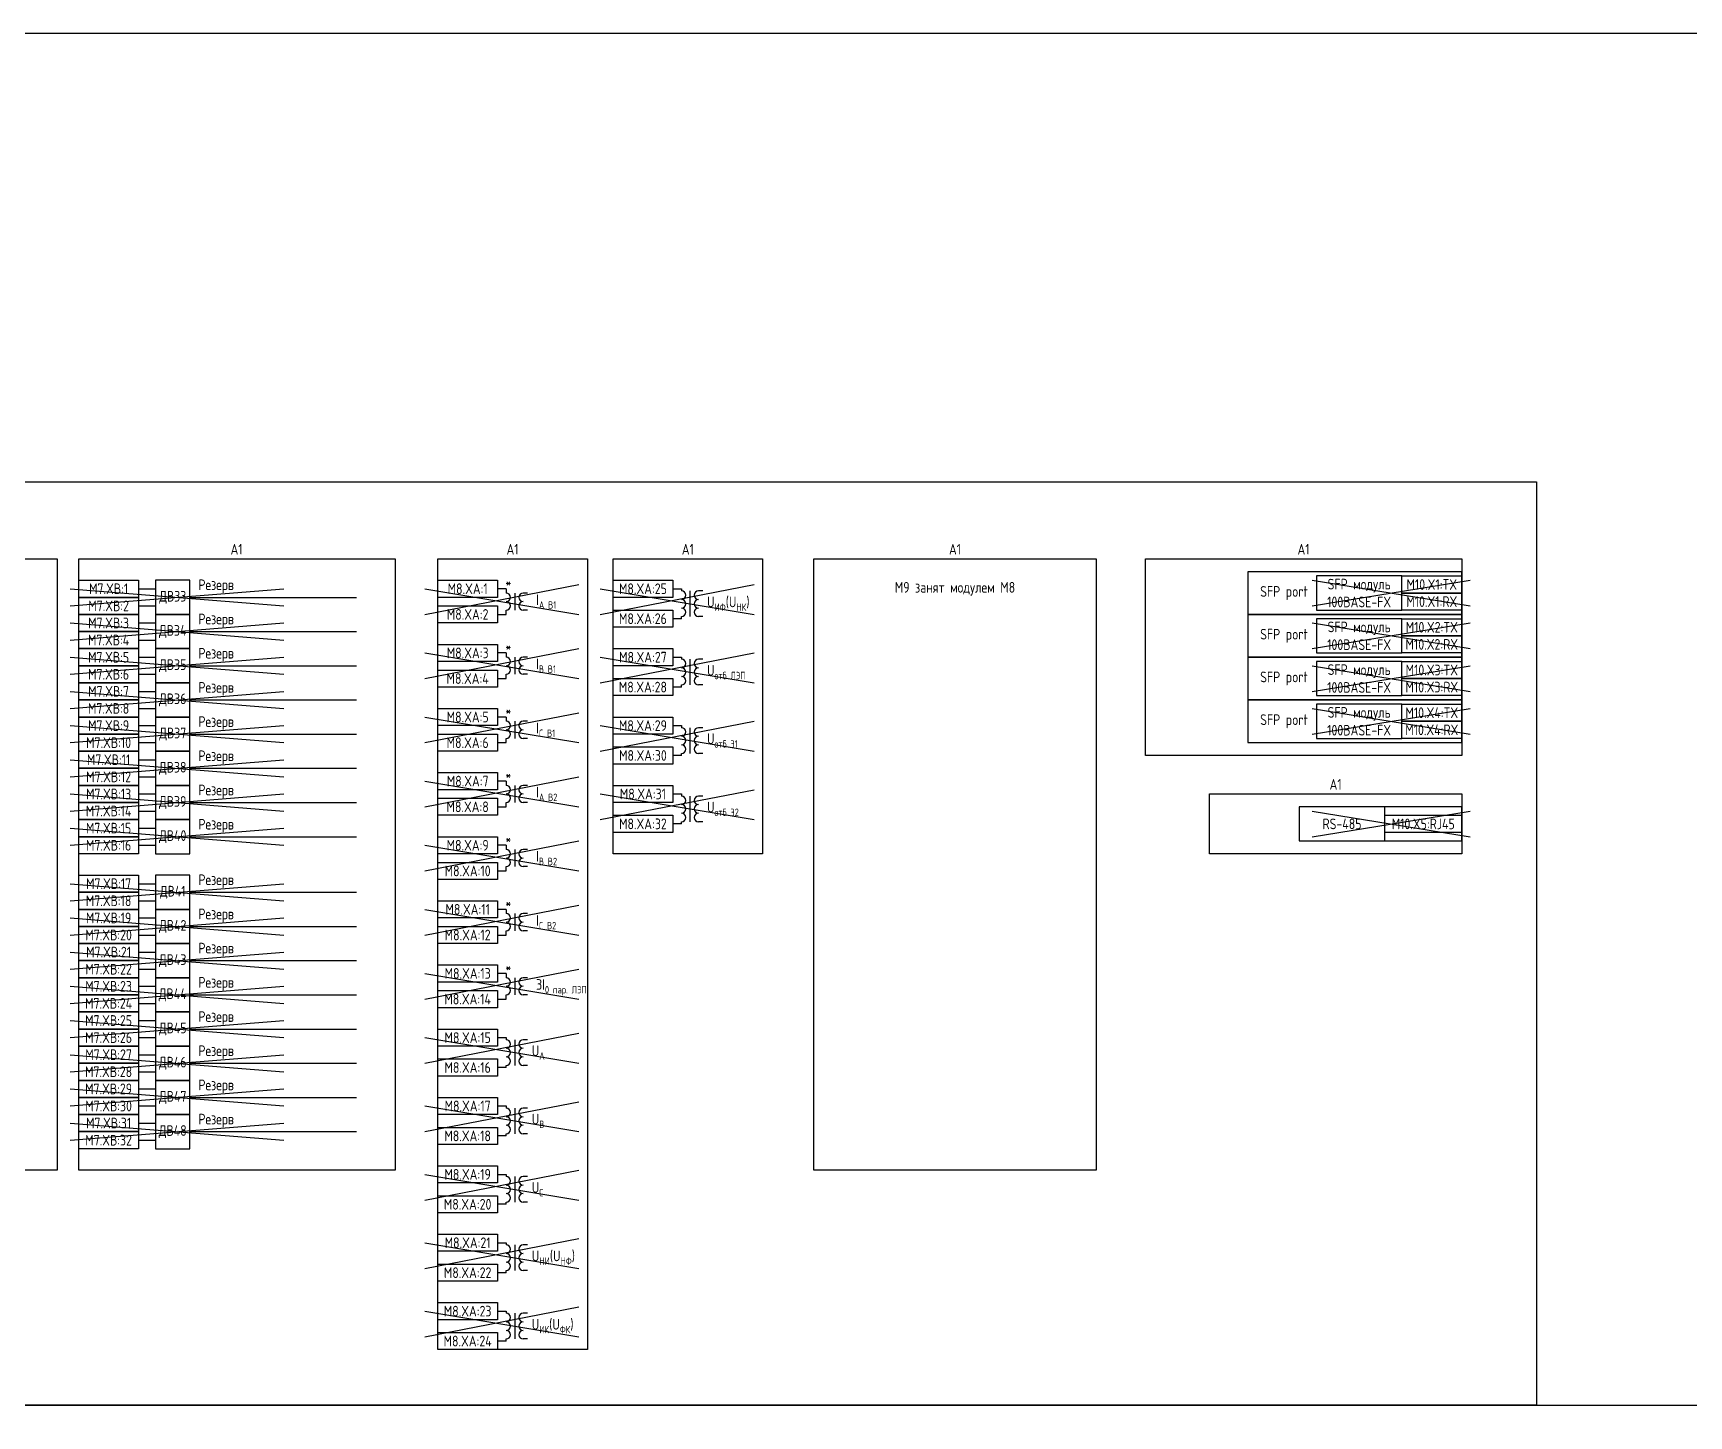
# Model space of a CAD drawing. Header units: millimetres. Extents: x -936 to 3453, y -90 to 618.
# Drawn here: x 449.3 to 836.7, y 294.5 to 618 of the extents above; entities that cross this region are included whole.
import ezdxf

# ---------------------------------------------------------------- set-up
doc = ezdxf.new("R2010")
doc.units = ezdxf.units.MM
doc.styles.add('Gost_type_A', font='GOST_A.TTF')

# ---------------------------------------------------------------- blocks, each defined once
blk = doc.blocks.new('Формат_А3')
blk.add_lwpolyline([(-420, 297), (0, 297), (0, 0), (-420, 0)], close=True)

msp = doc.modelspace()

# ---------------------------------------------------------------- linework, layer by layer
at = {"color": 6}
for p, q in [((541, 482), (577, 489)), ((748.53, 490), (785.53, 484)), ((748.53, 484), (785.53, 490)), ((541, 488), (577, 482)), ((748.53, 480), (785.53, 474)), ((748.53, 474), (785.53, 480)), ((541, 467), (577, 474)), ((541, 473), (577, 467)), ((582, 466), (618, 473)), ((582, 472), (618, 466)), ((748.53, 470), (785.53, 464)), ((748.53, 464), (785.53, 470)), ((541, 452), (577, 459)), ((541, 458), (577, 452)), ((748.53, 460), (785.53, 454)), ((748.53, 454), (785.53, 460)), ((748.53, 436), (785.53, 430)), ((748.53, 430), (785.53, 436)), ((541, 377), (577, 384)), ((541, 383), (577, 377)), ((541, 361), (577, 368)), ((541, 367), (577, 361)), ((541, 345), (577, 352)), ((541, 351), (577, 345))]:
    msp.add_line(p, q, dxfattribs=at)
at = {"color": 114, "true_color": 0x139b48}
for p, q in [((582, 482), (618, 489)), ((458, 488), (508, 484)), ((458, 484), (508, 488)), ((582, 488), (618, 482)), ((458, 480), (508, 476)), ((458, 476), (508, 480)), ((458, 472), (508, 468)), ((458, 468), (508, 472)), ((458, 464), (508, 460)), ((458, 460), (508, 464)), ((458, 456), (508, 452)), ((458, 452), (508, 456)), ((582, 450), (618, 457)), ((582, 456), (618, 450)), ((458, 448), (508, 444)), ((458, 444), (508, 448)), ((541, 437), (577, 444)), ((541, 443), (577, 437)), ((458, 440), (508, 436)), ((458, 436), (508, 440)), ((582, 434), (618, 441)), ((582, 440), (618, 434)), ((458, 432), (508, 428)), ((458, 428), (508, 432)), ((541, 422), (577, 429)), ((541, 428), (577, 422)), ((458, 419), (508, 415)), ((458, 415), (508, 419)), ((458, 411), (508, 407)), ((458, 407), (508, 411)), ((541, 407), (577, 414)), ((541, 413), (577, 407)), ((458, 403), (508, 399)), ((458, 399), (508, 403)), ((541, 392), (577, 399)), ((541, 398), (577, 392)), ((458, 395), (508, 391)), ((458, 391), (508, 395)), ((458, 387), (508, 383)), ((458, 383), (508, 387)), ((458, 379), (508, 375)), ((458, 375), (508, 379)), ((458, 371), (508, 367)), ((458, 367), (508, 371)), ((458, 363), (508, 359)), ((458, 359), (508, 363)), ((541, 329), (577, 336)), ((541, 335), (577, 329)), ((541, 313), (577, 320)), ((541, 319), (577, 313))]:
    msp.add_line(p, q, dxfattribs=at)
for p, q in [((474, 488), (478, 488)), ((486, 486), (525, 486)), ((560, 488), (558, 488)), ((474, 484), (478, 484)), ((558, 482), (560, 482)), ((474, 480), (478, 480)), ((486, 478), (525, 478)), ((474, 476), (478, 476)), ((560, 473), (558, 473)), ((474, 472), (478, 472)), ((486, 470), (525, 470)), ((474, 468), (478, 468)), ((558, 467), (560, 467)), ((474, 464), (478, 464)), ((486, 462), (525, 462)), ((474, 460), (478, 460)), ((560, 458), (558, 458)), ((474, 456), (478, 456)), ((486, 454), (525, 454)), ((474, 452), (478, 452)), ((558, 452), (560, 452)), ((474, 448), (478, 448)), ((486, 446), (525, 446)), ((474, 444), (478, 444)), ((560, 443), (558, 443)), ((474, 440), (478, 440)), ((486, 438), (525, 438)), ((474, 436), (478, 436)), ((558, 437), (560, 437)), ((474, 432), (478, 432)), ((486, 430), (525, 430)), ((474, 428), (478, 428)), ((560, 428), (558, 428)), ((474, 419), (478, 419)), ((558, 422), (560, 422)), ((474, 415), (478, 415)), ((486, 417), (525, 417)), ((474, 411), (478, 411)), ((560, 413), (558, 413)), ((474, 407), (478, 407)), ((486, 409), (525, 409)), ((558, 407), (560, 407)), ((474, 403), (478, 403)), ((474, 399), (478, 399)), ((486, 401), (525, 401)), ((560, 398), (558, 398)), ((474, 395), (478, 395)), ((486, 393), (525, 393)), ((558, 392), (560, 392)), ((474, 391), (478, 391)), ((474, 387), (478, 387)), ((486, 385), (525, 385)), ((474, 383), (478, 383)), ((474, 379), (478, 379)), ((486, 377), (525, 377)), ((474, 375), (478, 375)), ((474, 371), (478, 371)), ((486, 369), (525, 369)), ((474, 367), (478, 367)), ((474, 363), (478, 363)), ((486, 361), (525, 361)), ((474, 359), (478, 359))]:
    msp.add_line(p, q)
at = {"ltscale": 4}
for p, q in [((560, 488), (560, 487)), ((560, 487.5), (560, 487)), ((562, 487), (562, 483)), ((562, 487), (562, 483)), ((565, 487), (564, 487)), ((565, 487), (564, 487)), ((599, 488), (601, 488)), ((601, 488), (601, 487.5)), ((601, 488), (601, 487.5)), ((603, 487.5), (603, 483.5)), ((603, 485.5), (603, 481.5)), ((606, 487.5), (605, 487.5)), ((560, 482), (560, 483)), ((565, 483), (564, 483)), ((565, 483), (564, 483)), ((601, 481), (599, 481)), ((601, 481), (601, 481.5)), ((606, 481.5), (605, 481.5)), ((560, 473), (560, 472)), ((560, 472.5), (560, 472)), ((562, 472), (562, 468)), ((562, 472), (562, 468)), ((565, 472), (564, 472)), ((565, 472), (564, 472)), ((599, 472), (601, 472)), ((601, 472), (601, 471.5)), ((601, 472), (601, 471.5)), ((603, 471.5), (603, 467.5)), ((603, 469.5), (603, 465.5)), ((606, 471.5), (605, 471.5)), ((560, 467), (560, 468)), ((565, 468), (564, 468)), ((565, 468), (564, 468)), ((601, 465), (599, 465)), ((601, 465), (601, 465.5)), ((606, 465.5), (605, 465.5)), ((560, 458), (560, 457)), ((560, 457.5), (560, 457)), ((562, 457), (562, 453)), ((562, 457), (562, 453)), ((565, 457), (564, 457)), ((565, 457), (564, 457)), ((599, 456), (601, 456)), ((601, 456), (601, 455.5)), ((601, 456), (601, 455.5)), ((603, 455.5), (603, 451.5)), ((603, 453.5), (603, 449.5)), ((606, 455.5), (605, 455.5)), ((560, 452), (560, 453)), ((565, 453), (564, 453)), ((565, 453), (564, 453)), ((601, 449), (601, 449.5)), ((606, 449.5), (605, 449.5)), ((601, 449), (599, 449)), ((560, 443), (560, 442)), ((560, 442.5), (560, 442)), ((562, 442), (562, 438)), ((562, 442), (562, 438)), ((565, 442), (564, 442)), ((565, 442), (564, 442)), ((560, 437), (560, 438)), ((565, 438), (564, 438)), ((565, 438), (564, 438)), ((599, 440), (601, 440)), ((601, 440), (601, 439.5)), ((601, 440), (601, 439.5)), ((603, 439.5), (603, 435.5)), ((606, 439.5), (605, 439.5)), ((603, 437.5), (603, 433.5)), ((601, 433), (599, 433)), ((601, 433), (601, 433.5)), ((606, 433.5), (605, 433.5)), ((560, 428), (560, 427)), ((560, 427.5), (560, 427)), ((562, 427), (562, 423)), ((562, 427), (562, 423)), ((565, 427), (564, 427)), ((565, 427), (564, 427)), ((560, 422), (560, 423)), ((565, 423), (564, 423)), ((565, 423), (564, 423)), ((560, 413), (560, 412)), ((560, 412.5), (560, 412)), ((562, 412), (562, 408)), ((562, 412), (562, 408)), ((565, 412), (564, 412)), ((565, 412), (564, 412)), ((560, 407), (560, 408)), ((565, 408), (564, 408)), ((565, 408), (564, 408)), ((560, 398), (560, 397)), ((560, 397.5), (560, 397)), ((562, 397), (562, 393)), ((562, 397), (562, 393)), ((565, 397), (564, 397)), ((565, 397), (564, 397)), ((560, 392), (560, 393)), ((565, 393), (564, 393)), ((565, 393), (564, 393)), ((558, 383), (560, 383)), ((560, 383), (560, 382.5)), ((560, 383), (560, 382.5)), ((562, 382.5), (562, 378.5)), ((562, 380.5), (562, 376.5)), ((565, 382.5), (564, 382.5)), ((560, 376), (558, 376)), ((560, 376), (560, 376.5)), ((565, 376.5), (564, 376.5)), ((558, 367), (560, 367)), ((560, 367), (560, 366.5)), ((560, 367), (560, 366.5)), ((562, 366.5), (562, 362.5)), ((562, 364.5), (562, 360.5)), ((565, 366.5), (564, 366.5)), ((560, 360), (560, 360.5)), ((565, 360.5), (564, 360.5)), ((560, 360), (558, 360)), ((558, 351), (560, 351)), ((560, 351), (560, 350.5)), ((560, 351), (560, 350.5)), ((562, 350.5), (562, 346.5)), ((565, 350.5), (564, 350.5)), ((562, 348.5), (562, 344.5)), ((560, 344), (558, 344)), ((560, 344), (560, 344.5)), ((565, 344.5), (564, 344.5)), ((558, 335), (560, 335)), ((560, 335), (560, 334.5)), ((560, 335), (560, 334.5)), ((562, 334.5), (562, 330.5)), ((565, 334.5), (564, 334.5)), ((562, 332.5), (562, 328.5)), ((560, 328), (558, 328)), ((560, 328), (560, 328.5)), ((565, 328.5), (564, 328.5)), ((558, 319), (560, 319)), ((560, 319), (560, 318.5)), ((560, 319), (560, 318.5)), ((562, 318.5), (562, 314.5)), ((565, 318.5), (564, 318.5)), ((562, 316.5), (562, 312.5)), ((560, 312), (558, 312)), ((560, 312), (560, 312.5)), ((565, 312.5), (564, 312.5))]:
    msp.add_line(p, q, dxfattribs=at)
for points in [[(-936, 618), (3453, 618), (3453, -90), (-936, -90)], [(0, 513), (801, 513), (801, 297), (0, 297)], [(381, 495), (455, 495), (455, 352), (381, 352)], [(460, 495), (534, 495), (534, 352), (460, 352)], [(544, 495), (579, 495), (579, 310), (544, 310)], [(585, 495), (620, 495), (620, 426), (585, 426)], [(632, 495), (698, 495), (698, 352), (632, 352)], [(709.53, 495), (783.53, 495), (783.53, 449), (709.53, 449)], [(783.53, 492), (733.53, 492), (733.53, 482), (783.53, 482)], [(460, 490), (474, 490), (474, 486), (460, 486)], [(544, 490), (558, 490), (558, 486), (544, 486)], [(585, 490), (599, 490), (599, 486), (585, 486)], [(769.53, 491), (783.53, 491), (783.53, 487), (769.53, 487)], [(460, 486), (474, 486), (474, 482), (460, 482)], [(769.53, 487), (783.53, 487), (783.53, 483), (769.53, 483)], [(460, 482), (474, 482), (474, 478), (460, 478)], [(544, 484), (558, 484), (558, 480), (544, 480)], [(585, 483), (599, 483), (599, 479), (585, 479)], [(783.53, 482), (733.53, 482), (733.53, 472), (783.53, 472)], [(769.53, 481), (783.53, 481), (783.53, 477), (769.53, 477)], [(460, 478), (474, 478), (474, 474), (460, 474)], [(769.53, 477), (783.53, 477), (783.53, 473), (769.53, 473)], [(460, 474), (474, 474), (474, 470), (460, 470)], [(544, 475), (558, 475), (558, 471), (544, 471)], [(585, 474), (599, 474), (599, 470), (585, 470)], [(460, 470), (474, 470), (474, 466), (460, 466)], [(544, 469), (558, 469), (558, 465), (544, 465)], [(783.53, 472), (733.53, 472), (733.53, 462), (783.53, 462)], [(769.53, 471), (783.53, 471), (783.53, 467), (769.53, 467)], [(460, 466), (474, 466), (474, 462), (460, 462)], [(585, 467), (599, 467), (599, 463), (585, 463)], [(769.53, 467), (783.53, 467), (783.53, 463), (769.53, 463)], [(460, 462), (474, 462), (474, 458), (460, 458)], [(783.53, 462), (733.53, 462), (733.53, 452), (783.53, 452)], [(769.53, 461), (783.53, 461), (783.53, 457), (769.53, 457)], [(460, 458), (474, 458), (474, 454), (460, 454)], [(544, 460), (558, 460), (558, 456), (544, 456)], [(585, 458), (599, 458), (599, 454), (585, 454)], [(460, 454), (474, 454), (474, 450), (460, 450)], [(544, 454), (558, 454), (558, 450), (544, 450)], [(769.53, 457), (783.53, 457), (783.53, 453), (769.53, 453)], [(460, 450), (474, 450), (474, 446), (460, 446)], [(585, 451), (599, 451), (599, 447), (585, 447)], [(460, 446), (474, 446), (474, 442), (460, 442)], [(460, 442), (474, 442), (474, 438), (460, 438)], [(544, 445), (558, 445), (558, 441), (544, 441)], [(585, 442), (599, 442), (599, 438), (585, 438)], [(460, 438), (474, 438), (474, 434), (460, 434)], [(544, 439), (558, 439), (558, 435), (544, 435)], [(724.53, 440), (783.53, 440), (783.53, 426), (724.53, 426)], [(460, 434), (474, 434), (474, 430), (460, 430)], [(585, 435), (599, 435), (599, 431), (585, 431)], [(765.53, 435), (783.53, 435), (783.53, 431), (765.53, 431)], [(460, 430), (474, 430), (474, 426), (460, 426)], [(544, 430), (558, 430), (558, 426), (544, 426)], [(544, 424), (558, 424), (558, 420), (544, 420)], [(460, 421), (474, 421), (474, 417), (460, 417)], [(460, 417), (474, 417), (474, 413), (460, 413)], [(544, 415), (558, 415), (558, 411), (544, 411)], [(460, 413), (474, 413), (474, 409), (460, 409)], [(460, 409), (474, 409), (474, 405), (460, 405)], [(544, 409), (558, 409), (558, 405), (544, 405)], [(460, 405), (474, 405), (474, 401), (460, 401)], [(460, 401), (474, 401), (474, 397), (460, 397)], [(544, 400), (558, 400), (558, 396), (544, 396)], [(460, 397), (474, 397), (474, 393), (460, 393)], [(460, 393), (474, 393), (474, 389), (460, 389)], [(544, 394), (558, 394), (558, 390), (544, 390)], [(460, 389), (474, 389), (474, 385), (460, 385)], [(460, 385), (474, 385), (474, 381), (460, 381)], [(544, 385), (558, 385), (558, 381), (544, 381)], [(460, 381), (474, 381), (474, 377), (460, 377)], [(460, 377), (474, 377), (474, 373), (460, 373)], [(544, 378), (558, 378), (558, 374), (544, 374)], [(460, 373), (474, 373), (474, 369), (460, 369)], [(460, 369), (474, 369), (474, 365), (460, 365)], [(544, 369), (558, 369), (558, 365), (544, 365)], [(460, 365), (474, 365), (474, 361), (460, 361)], [(460, 361), (474, 361), (474, 357), (460, 357)], [(544, 362), (558, 362), (558, 358), (544, 358)], [(544, 353), (558, 353), (558, 349), (544, 349)], [(544, 346), (558, 346), (558, 342), (544, 342)], [(544, 337), (558, 337), (558, 333), (544, 333)], [(544, 330), (558, 330), (558, 326), (544, 326)], [(544, 321), (558, 321), (558, 317), (544, 317)], [(544, 314), (558, 314), (558, 310), (544, 310)]]:
    msp.add_lwpolyline(points, close=True)
for points in [[(478, 482), (486, 482), (486, 490), (478, 490)], [(749.53, 483), (769.53, 483), (769.53, 491), (749.53, 491)], [(478, 474), (486, 474), (486, 482), (478, 482)], [(749.53, 473), (769.53, 473), (769.53, 481), (749.53, 481)], [(478, 466), (486, 466), (486, 474), (478, 474)], [(749.53, 463), (769.53, 463), (769.53, 471), (749.53, 471)], [(478, 458), (486, 458), (486, 466), (478, 466)], [(749.53, 453), (769.53, 453), (769.53, 461), (749.53, 461)], [(478, 450), (486, 450), (486, 458), (478, 458)], [(478, 442), (486, 442), (486, 450), (478, 450)], [(478, 434), (486, 434), (486, 442), (478, 442)], [(478, 426), (486, 426), (486, 434), (478, 434)], [(745.53, 429), (783.53, 429), (783.53, 437), (745.53, 437)], [(745.53, 429), (765.53, 429), (765.53, 437), (745.53, 437)], [(478, 413), (486, 413), (486, 421), (478, 421)], [(478, 405), (486, 405), (486, 413), (478, 413)], [(478, 397), (486, 397), (486, 405), (478, 405)], [(478, 389), (486, 389), (486, 397), (478, 397)], [(478, 381), (486, 381), (486, 389), (478, 389)], [(478, 373), (486, 373), (486, 381), (478, 381)], [(478, 365), (486, 365), (486, 373), (478, 373)], [(478, 357), (486, 357), (486, 365), (478, 365)]]:
    msp.add_lwpolyline(points, close=True, dxfattribs=at)
for centre, start, end in [((560, 486), 270, 90), ((560, 486), 270, 90), ((560, 484), 270, 90), ((560, 484), 270, 90), ((564, 486), 90, 270), ((564, 486), 90, 270), ((564, 484), 90, 270), ((564, 484), 90, 270), ((601, 486.5), 270, 90), ((601, 484.5), 270, 90), ((605, 486.5), 90, 270), ((605, 486.5), 90, 270), ((605, 484.5), 90, 270), ((605, 484.5), 90, 270), ((601, 482.5), 270, 90), ((605, 482.5), 90, 270), ((560, 471), 270, 90), ((560, 471), 270, 90), ((560, 469), 270, 90), ((560, 469), 270, 90), ((564, 471), 90, 270), ((564, 471), 90, 270), ((564, 469), 90, 270), ((564, 469), 90, 270), ((601, 470.5), 270, 90), ((601, 468.5), 270, 90), ((605, 470.5), 90, 270), ((605, 470.5), 90, 270), ((605, 468.5), 90, 270), ((605, 468.5), 90, 270), ((601, 466.5), 270, 90), ((605, 466.5), 90, 270), ((560, 456), 270, 90), ((560, 456), 270, 90), ((560, 454), 270, 90), ((560, 454), 270, 90), ((564, 456), 90, 270), ((564, 456), 90, 270), ((564, 454), 90, 270), ((564, 454), 90, 270), ((601, 454.5), 270, 90), ((601, 452.5), 270, 90), ((605, 454.5), 90, 270), ((605, 454.5), 90, 270), ((605, 452.5), 90, 270), ((605, 452.5), 90, 270), ((601, 450.5), 270, 90), ((605, 450.5), 90, 270), ((560, 441), 270, 90), ((560, 441), 270, 90), ((564, 441), 90, 270), ((564, 441), 90, 270), ((560, 439), 270, 90), ((560, 439), 270, 90), ((564, 439), 90, 270), ((564, 439), 90, 270), ((601, 438.5), 270, 90), ((605, 438.5), 90, 270), ((605, 438.5), 90, 270), ((601, 436.5), 270, 90), ((601, 434.5), 270, 90), ((605, 436.5), 90, 270), ((605, 436.5), 90, 270), ((605, 434.5), 90, 270), ((560, 426), 270, 90), ((560, 426), 270, 90), ((564, 426), 90, 270), ((564, 426), 90, 270), ((560, 424), 270, 90), ((560, 424), 270, 90), ((564, 424), 90, 270), ((564, 424), 90, 270), ((560, 411), 270, 90), ((560, 411), 270, 90), ((564, 411), 90, 270), ((564, 411), 90, 270), ((560, 409), 270, 90), ((560, 409), 270, 90), ((564, 409), 90, 270), ((564, 409), 90, 270), ((560, 396), 270, 90), ((560, 396), 270, 90), ((564, 396), 90, 270), ((564, 396), 90, 270), ((560, 394), 270, 90), ((560, 394), 270, 90), ((564, 394), 90, 270), ((564, 394), 90, 270), ((560, 381.5), 270, 90), ((560, 379.5), 270, 90), ((564, 381.5), 90, 270), ((564, 381.5), 90, 270), ((564, 379.5), 90, 270), ((564, 379.5), 90, 270), ((560, 377.5), 270, 90), ((564, 377.5), 90, 270), ((560, 365.5), 270, 90), ((560, 363.5), 270, 90), ((564, 365.5), 90, 270), ((564, 365.5), 90, 270), ((564, 363.5), 90, 270), ((564, 363.5), 90, 270), ((560, 361.5), 270, 90), ((564, 361.5), 90, 270), ((560, 349.5), 270, 90), ((564, 349.5), 90, 270), ((564, 349.5), 90, 270), ((560, 347.5), 270, 90), ((560, 345.5), 270, 90), ((564, 347.5), 90, 270), ((564, 347.5), 90, 270), ((564, 345.5), 90, 270), ((560, 333.5), 270, 90), ((564, 333.5), 90, 270), ((564, 333.5), 90, 270), ((560, 331.5), 270, 90), ((560, 329.5), 270, 90), ((564, 331.5), 90, 270), ((564, 331.5), 90, 270), ((564, 329.5), 90, 270), ((560, 317.5), 270, 90), ((564, 317.5), 90, 270), ((564, 317.5), 90, 270), ((560, 315.5), 270, 90), ((560, 313.5), 270, 90), ((564, 315.5), 90, 270), ((564, 315.5), 90, 270), ((564, 313.5), 90, 270)]:
    msp.add_arc(centre, 1, start, end, dxfattribs=at)

# ---------------------------------------------------------------- block references
msp.add_blockref('Формат_А3', (840, 0))

# ---------------------------------------------------------------- texts
at = {"char_height": 2.5, "attachment_point": 8, "line_spacing_factor": 0.9, "style": 'Gost_type_A'}
for insert, width in [((496.94, 496), 73.8762), ((561.5, 496), 35), ((602.5, 496), 35), ((665, 496), 66), ((746.53, 496), 74.0002), ((754.03, 441), 59.0002)]:
    msp.add_mtext('A1', dxfattribs=dict(at, insert=insert, width=width))
at = {"char_height": 2.5, "style": 'Gost_type_A'}
for s, insert, width, attachment_point in [('M7.XВ:1', (467, 488), 14, 5), ('Резерв', (488, 487), 38, 7), ('M8.XA:1', (551, 488), 14, 5), ('*', (560.5, 489.5), 3, 5), ('M8.XA:25', (592, 488), 14, 5), ('M9 занят модулем М8', (665, 488), 66, 5), ('SFP port', (747.53, 487), 20, 6), ('SFP модуль 100BASE-FX', (759.53, 487), 19.9998, 5), ('M10.X1:TX', (776.53, 489), 14, 5), ('M7.XВ:2', (467, 484), 14, 5), ('ДВ33', (482, 486), 7.9998, 5), ('\\A1;I{\\H0.7x;\\S^ A B1;}', (567, 485), 8, 4), ('\\A1;U{\\H0.7x;\\S^ ИФ;}(U{\\H0.7x;\\S^ НК;})', (607, 484.5), 12, 4), ('M10.X1:RX', (776.53, 485), 14, 5), ('M7.XВ:3', (467, 480), 14, 5), ('Резерв', (488, 479), 38, 7), ('M8.XA:2', (550.99, 482), 14.018, 5), ('M8.XA:26', (591.99, 481), 14.018, 5), ('SFP модуль 100BASE-FX', (759.53, 477), 19.9998, 5), ('M7.XВ:4', (467, 476), 14, 5), ('ДВ34', (482, 478), 7.9998, 5), ('SFP port', (747.53, 477), 20, 6), ('M10.X2:TX', (776.53, 479), 14, 5), ('M7.XВ:5', (467, 472), 14, 5), ('Резерв', (488, 471), 38, 7), ('M8.XA:3', (551, 473), 14, 5), ('*', (560.5, 474.5), 3, 5), ('M8.XA:27', (591.99, 472), 14.018, 5), ('M10.X2:RX', (776.53, 475), 14, 5), ('M7.XВ:6', (467, 468), 14, 5), ('ДВ35', (482, 470), 7.9998, 5), ('\\A1;I{\\H0.7x;\\S^ B B1;}', (567, 470), 8, 4), ('\\A1;U{\\H0.7x;\\S^ отб ЛЭП;}', (607, 468.5), 12, 4), ('SFP модуль 100BASE-FX', (759.53, 467), 19.9998, 5), ('M10.X3:TX', (776.53, 469), 14, 5), ('M7.XВ:7', (467, 464), 14, 5), ('Резерв', (488, 463), 38, 7), ('M8.XA:4', (550.99, 466.99), 14.018, 5), ('M8.XA:28', (591.99, 465), 14.018, 5), ('SFP port', (747.53, 467), 20, 6), ('M10.X3:RX', (776.53, 465), 14, 5), ('M7.XВ:8', (467, 460), 14, 5), ('ДВ36', (482, 462), 7.9998, 5), ('M7.XВ:9', (467, 456), 14, 5), ('Резерв', (488, 455), 38, 7), ('M8.XA:5', (551, 458), 14, 5), ('*', (560.5, 459.5), 3, 5), ('M8.XA:29', (591.99, 456), 14.018, 5), ('SFP port', (747.53, 457), 20, 6), ('SFP модуль 100BASE-FX', (759.53, 457), 19.9998, 5), ('M10.X4:TX', (776.53, 459), 14, 5), ('M7.XВ:10', (467, 452), 14, 5), ('ДВ37', (482, 454), 7.9998, 5), ('M8.XA:6', (550.99, 451.99), 14.018, 5), ('\\A1;I{\\H0.7x;\\S^ C B1;}', (567, 455), 8, 4), ('\\A1;U{\\H0.7x;\\S^ отб Э1;}', (607, 452.5), 12, 4), ('M10.X4:RX', (776.53, 455), 14, 5), ('Резерв', (488, 447), 38, 7), ('M8.XA:30', (591.99, 449), 14.018, 5), ('M7.XВ:11', (467, 448), 14, 5), ('ДВ38', (482, 446), 7.9998, 5), ('M7.XВ:12', (467, 444), 14, 5), ('Резерв', (488, 439), 38, 7), ('M8.XA:7', (551, 443), 14, 5), ('*', (560.5, 444.5), 3, 5), ('\\A1;I{\\H0.7x;\\S^ A B2;}', (567, 440), 8, 4), ('M7.XВ:13', (467, 440), 14, 5), ('ДВ39', (482, 438), 7.9998, 5), ('M8.XA:8', (550.99, 436.99), 14.018, 5), ('M8.XA:31', (591.99, 440), 14.018, 5), ('\\A1;U{\\H0.7x;\\S^ отб Э2;}', (607, 436.5), 12, 4), ('M7.XВ:14', (467, 436), 14, 5), ('Резерв', (488, 431), 38, 7), ('M8.XA:32', (591.99, 433), 14.018, 5), ('RS-485', (755.53, 433), 19.9998, 5), ('M10.X5:RJ45', (774.53, 433), 18.0002, 5), ('M7.XВ:15', (467, 432), 14, 5), ('ДВ40', (482, 430), 7.9998, 5), ('M7.XВ:16', (467, 428), 14, 5), ('M8.XA:9', (551, 428), 14, 5), ('*', (560.5, 429.5), 3, 5), ('\\A1;I{\\H0.7x;\\S^ B B2;}', (567, 425), 8, 4), ('M8.XA:10', (550.99, 421.99), 14.018, 5), ('M7.XВ:17', (467, 419), 14, 5), ('ДВ41', (482, 417), 7.9998, 5), ('Резерв', (488, 418), 37, 7), ('M7.XВ:18', (467, 415), 14, 5), ('*', (560.5, 414.5), 3, 5), ('M7.XВ:19', (467, 411), 14, 5), ('Резерв', (488, 410), 37, 7), ('M8.XA:11', (551, 413), 14, 5), ('\\A1;I{\\H0.7x;\\S^ C B2;}', (567, 410), 8, 4), ('M7.XВ:20', (467, 407), 14, 5), ('ДВ42', (482, 409), 7.9998, 5), ('M8.XA:12', (550.99, 407), 14.018, 5), ('M7.XВ:21', (467, 403), 14, 5), ('Резерв', (488, 402), 37, 7), ('M7.XВ:22', (467, 399), 14, 5), ('ДВ43', (482, 401), 7.9998, 5), ('M8.XA:13', (551, 398.01), 14, 5), ('*', (560.5, 399.5), 3, 5), ('M7.XВ:23', (467, 395), 14, 5), ('Резерв', (488, 394), 37, 7), ('\\A1;3I{\\H0.7x;\\S^ 0 пар. ЛЭП;}', (567, 395), 10.8818, 4), ('M7.XВ:24', (467, 391), 14, 5), ('ДВ44', (482, 393), 7.9998, 5), ('M8.XA:14', (550.99, 392), 14.018, 5), ('M7.XВ:25', (467, 387), 14, 5), ('Резерв', (488, 386), 37, 7), ('M7.XВ:26', (467, 383), 14, 5), ('ДВ45', (482, 385), 7.9998, 5), ('M8.XA:15', (551, 383), 14, 5), ('M7.XВ:27', (467, 379), 14, 5), ('Резерв', (488, 378), 37, 7), ('\\A1;U{\\H0.7x;\\S^ A;}', (566, 379.5), 12, 4), ('M7.XВ:28', (467, 375), 14, 5), ('ДВ46', (482, 377), 7.9998, 5), ('M8.XA:16', (550.99, 376), 14.018, 5), ('M7.XВ:29', (467, 371), 14, 5), ('Резерв', (488, 370), 37, 7), ('M7.XВ:30', (467, 367), 14, 5), ('ДВ47', (482, 369), 7.9998, 5), ('M8.XA:17', (550.99, 367), 14.018, 5), ('M7.XВ:31', (467, 363), 14, 5), ('Резерв', (488, 362), 37, 7), ('\\A1;U{\\H0.7x;\\S^ B;}', (566, 363.5), 12, 4), ('M7.XВ:32', (467, 359), 14, 5), ('ДВ48', (482, 361), 7.9998, 5), ('M8.XA:18', (550.99, 360), 14.018, 5), ('M8.XA:19', (550.99, 351), 14.018, 5), ('\\A1;U{\\H0.7x;\\S^ С;}', (566, 347.5), 12, 4), ('M8.XA:20', (550.99, 344), 14.018, 5), ('M8.XA:21', (550.99, 335), 14.018, 5), ('\\A1;U{\\H0.7x;\\S^ НИ;}(U{\\H0.7x;\\S^ НФ;})', (566, 331.5), 12, 4), ('M8.XA:22', (550.99, 328), 14.018, 5), ('M8.XA:23', (550.99, 319), 14.018, 5), ('\\A1;U{\\H0.7x;\\S^ ИК;}(U{\\H0.7x;\\S^ ФК;})', (566, 315.5), 12, 4), ('M8.XA:24', (550.99, 312), 14.018, 5)]:
    msp.add_mtext(s, dxfattribs=dict(at, insert=insert, width=width, attachment_point=attachment_point))

doc.saveas('drawing.dxf')
